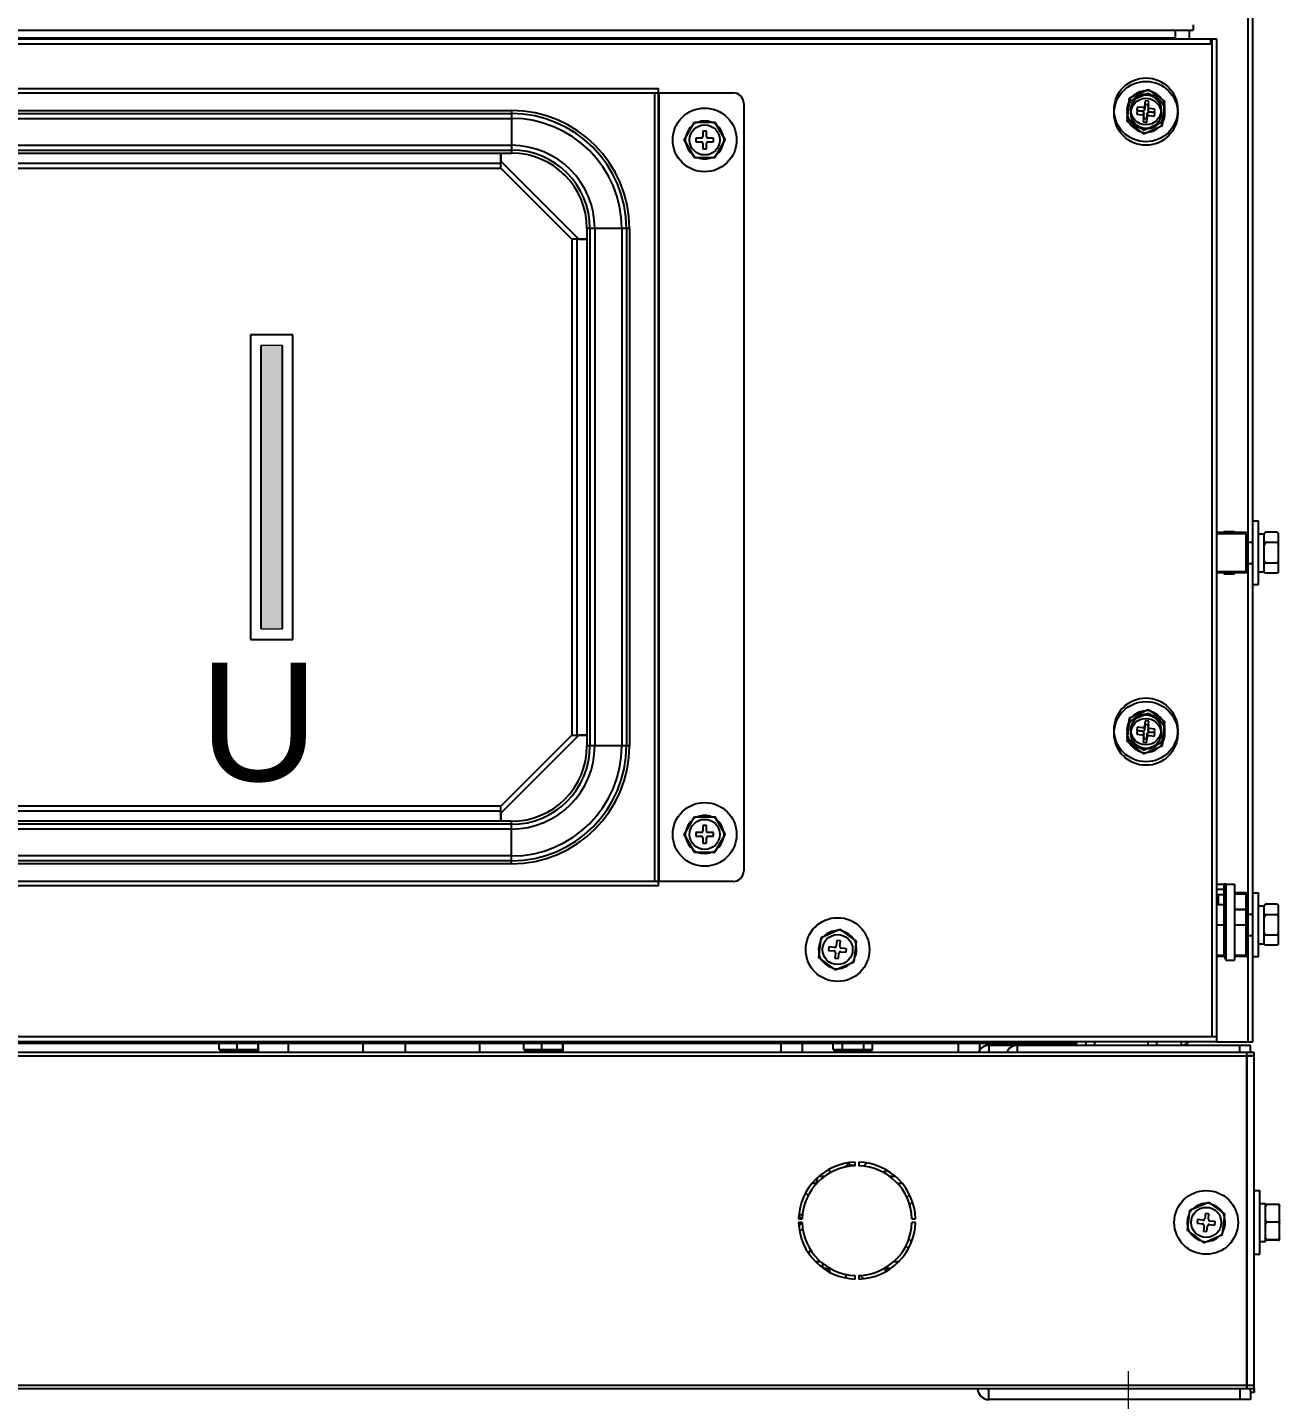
# Model space of a CAD drawing. Extents: x 59521 to 184406, y -1257 to 56672.
# Drawn here: x 90579.9 to 90933.2, y 13804.5 to 14191.8 of the extents above; entities that cross this region are included whole.
import ezdxf

# ---------------------------------------------------------------- set-up
doc = ezdxf.new("R2010")
doc.units = 0
doc.header["$MEASUREMENT"] = 0
doc.linetypes.add('CENTER', pattern=[50.8, 31.75, -6.35, 6.35, -6.35])
doc.layers.get('0').update_dxf_attribs({"linetype": 'CONTINUOUS'})
for name, color, linetype in [('2301-12438_0', 7, 'CONTINUOUS'), ('2401-01144-S-M6-16HWM_0', 7, 'CONTINUOUS'), ('2403-00027_S-M6-0_0', 7, 'CONTINUOUS'), ('4209-B0008_0', 7, 'CONTINUOUS'), ('4212-73674_0', 7, 'CONTINUOUS'), ('4212-KH003_041_0', 7, 'CONTINUOUS'), ('4212-KH010_041_0', 7, 'CONTINUOUS'), ('4212-L0877_0', 7, 'CONTINUOUS'), ('4215-12269_10_0', 7, 'CONTINUOUS'), ('4215-12269_7_0', 7, 'CONTINUOUS'), ('4215-19365_1_0', 7, 'CONTINUOUS'), ('4215-19365_2_0', 7, 'CONTINUOUS'), ('4215-19366_0', 7, 'CONTINUOUS'), ('4215-19368_0', 7, 'CONTINUOUS'), ('4215-19371_3_0', 7, 'CONTINUOUS'), ('4215-19373_0', 7, 'CONTINUOUS'), ('4215-19374_0', 7, 'CONTINUOUS'), ('4215-19391_1_0', 7, 'CONTINUOUS'), ('4215-19404_1_0', 7, 'CONTINUOUS'), ('4215-19407_1_0', 7, 'CONTINUOUS'), ('4217-19514_0', 7, 'CONTINUOUS'), ('CORNER_FITTING-2_041_0', 7, 'CONTINUOUS'), ('DT-240_0', 7, 'CONTINUOUS')]:
    doc.layers.add(name, color=color, linetype=linetype)
doc.layers.add('3中心线层', color=1, linetype='CENTER', lineweight=18)
doc.layers.add('dim', color=4, linetype='CONTINUOUS', lineweight=18)
doc.styles.get("Standard").update_dxf_attribs({"font": '', "height": 60})
doc.styles.get('Standard').set_extended_font_data('SimSun')

# ---------------------------------------------------------------- blocks, each defined once
blk = doc.blocks.new('A$C5A9F4CD4')
at = {"layer": 'dim'}
blk.add_hatch(color=2, dxfattribs=at).paths.add_polyline_path([(462.04, 217.5), (468.04, 217.5), (468.04, 297.5), (462.04, 297.5)])
at = {"layer": '2301-12438_0', "color": 87, "linetype": 'Continuous'}
for p, q in [((471.04, 300.5), (459.04, 300.5)), ((459.04, 300.5), (459.04, 214.5)), ((471.04, 214.5), (471.04, 300.5)), ((459.04, 214.5), (471.04, 214.5))]:
    blk.add_line(p, q, dxfattribs=at)
at = {"layer": '2401-01144-S-M6-16HWM_0', "color": 87, "linetype": 'Continuous'}
for p, q in [((707.05, 367.43), (712.34, 369.74)), ((707.05, 366.43), (712.34, 368.74)), ((712.34, 369.74), (716.99, 366.31)), ((712.34, 368.74), (716.99, 365.31)), ((706.41, 361.69), (707.05, 367.43)), ((706.41, 360.69), (707.05, 366.43)), ((709.27, 364.78), (709.16, 363.78)), ((710.76, 364.61), (709.27, 364.78)), ((711.48, 366.54), (711.31, 365.05)), ((711.48, 365.54), (711.31, 364.05)), ((712.48, 366.43), (711.48, 366.54)), ((712.48, 365.43), (711.48, 365.54)), ((712.31, 364.94), (712.48, 366.43)), ((712.31, 363.94), (712.48, 365.43)), ((714.24, 364.22), (712.75, 364.39)), ((714.13, 363.22), (714.24, 364.22)), ((716.35, 360.57), (716.99, 366.31)), ((716.35, 359.57), (716.99, 365.31)), ((581.43, 355.5), (584.31, 360.5)), ((581.43, 355.5), (584.31, 360.5)), ((584.31, 360.5), (590.09, 360.5)), ((584.31, 360.5), (590.09, 360.5)), ((592.97, 355.5), (590.09, 360.5)), ((590.09, 360.5), (592.97, 355.5)), ((706.41, 361.69), (711.06, 358.26)), ((706.41, 360.69), (711.06, 357.26)), ((709.16, 363.78), (710.65, 363.61)), ((709.27, 363.78), (709.16, 362.78)), ((709.16, 362.78), (710.65, 362.61)), ((710.76, 363.61), (709.27, 363.78)), ((711.09, 363.06), (710.92, 361.57)), ((711.09, 362.06), (710.92, 360.57)), ((710.92, 361.57), (711.92, 361.46)), ((710.92, 360.57), (711.92, 360.46)), ((711.06, 358.26), (716.35, 360.57)), ((711.92, 361.46), (712.09, 362.95)), ((711.92, 360.46), (712.09, 361.95)), ((712.64, 363.39), (714.13, 363.22)), ((712.64, 362.39), (714.13, 362.22)), ((714.24, 363.22), (712.75, 363.39)), ((714.13, 362.22), (714.24, 363.22)), ((587.7, 358), (586.7, 358)), ((586.7, 358), (586.7, 356.5)), ((587.7, 358), (586.7, 358)), ((586.7, 358), (586.7, 356.5)), ((587.7, 356.5), (587.7, 358)), ((587.7, 356.5), (587.7, 358)), ((711.06, 357.26), (716.35, 359.57)), ((584.31, 350.5), (581.43, 355.5)), ((581.43, 355.5), (584.31, 350.5)), ((586.2, 356), (584.7, 356)), ((584.7, 356), (584.7, 355)), ((586.2, 356), (584.7, 356)), ((584.7, 356), (584.7, 355)), ((584.7, 355), (586.2, 355)), ((584.7, 355), (586.2, 355)), ((586.7, 354.5), (586.7, 353)), ((586.7, 354.5), (586.7, 353)), ((586.7, 353), (587.7, 353)), ((586.7, 353), (587.7, 353)), ((587.7, 353), (587.7, 354.5)), ((587.7, 353), (587.7, 354.5)), ((589.7, 356), (588.2, 356)), ((589.7, 356), (588.2, 356)), ((588.2, 355), (589.7, 355)), ((588.2, 355), (589.7, 355)), ((589.7, 355), (589.7, 356)), ((589.7, 355), (589.7, 356)), ((590.09, 350.5), (592.97, 355.5)), ((590.09, 350.5), (592.97, 355.5)), ((584.31, 350.5), (590.09, 350.5)), ((584.31, 350.5), (590.09, 350.5)), ((741.9, 248), (743.5, 248)), ((741.9, 230), (741.9, 248)), ((741.9, 248), (743.5, 248)), ((743.5, 230), (743.5, 248)), ((743.5, 230), (743.5, 248)), ((743.5, 244.35), (745.1, 244.35)), ((743.5, 244.35), (745.1, 244.35)), ((745.1, 244.47), (745.37, 244.74)), ((745.1, 244.47), (745.37, 244.74)), ((745.1, 233.53), (745.1, 244.47)), ((745.1, 233.53), (745.1, 244.47)), ((748.8, 244.77), (745.4, 244.77)), ((748.8, 244.77), (745.4, 244.77)), ((748.83, 244.74), (749.1, 244.47)), ((748.83, 244.74), (749.1, 244.47)), ((749.1, 233.53), (749.1, 244.47)), ((749.1, 233.53), (749.1, 244.47)), ((740.2, 242), (741.9, 242)), ((748.8, 241.84), (745.4, 241.84)), ((748.8, 241.84), (745.4, 241.84)), ((740.2, 236), (741.9, 236)), ((743.5, 233.65), (745.1, 233.65)), ((743.5, 233.65), (745.1, 233.65)), ((745.1, 233.53), (745.4, 233.23)), ((745.1, 233.53), (745.4, 233.23)), ((748.8, 236.07), (745.4, 236.07)), ((748.8, 236.07), (745.4, 236.07)), ((748.8, 233.23), (745.4, 233.23)), ((748.8, 233.23), (745.4, 233.23)), ((749.1, 233.53), (748.8, 233.23)), ((749.1, 233.53), (748.8, 233.23)), ((741.9, 230), (743.5, 230)), ((741.9, 230), (743.5, 230)), ((707.05, 192.43), (712.34, 194.74)), ((707.05, 191.43), (712.34, 193.74)), ((712.34, 194.74), (716.99, 191.31)), ((712.34, 193.74), (716.99, 190.31)), ((706.41, 186.69), (707.05, 192.43)), ((706.41, 185.69), (707.05, 191.43)), ((709.27, 189.78), (709.16, 188.78)), ((710.76, 189.61), (709.27, 189.78)), ((711.48, 191.54), (711.31, 190.05)), ((711.48, 190.54), (711.31, 189.05)), ((712.48, 191.43), (711.48, 191.54)), ((712.48, 190.43), (711.48, 190.54)), ((712.31, 189.94), (712.48, 191.43)), ((712.31, 188.94), (712.48, 190.43)), ((716.35, 185.57), (716.99, 191.31)), ((716.35, 184.57), (716.99, 190.31)), ((706.41, 186.69), (711.06, 183.26)), ((709.16, 188.78), (710.65, 188.61)), ((709.27, 188.78), (709.16, 187.78)), ((709.16, 187.78), (710.65, 187.61)), ((710.76, 188.61), (709.27, 188.78)), ((711.09, 188.06), (710.92, 186.57)), ((711.09, 187.06), (710.92, 185.57)), ((710.92, 186.57), (711.92, 186.46)), ((711.92, 186.46), (712.09, 187.95)), ((711.92, 185.46), (712.09, 186.95)), ((712.64, 188.39), (714.13, 188.22)), ((712.64, 187.39), (714.13, 187.22)), ((714.24, 189.22), (712.75, 189.39)), ((714.24, 188.22), (712.75, 188.39)), ((714.13, 188.22), (714.24, 189.22)), ((714.13, 187.22), (714.24, 188.22)), ((706.41, 185.69), (711.06, 182.26)), ((710.92, 185.57), (711.92, 185.46)), ((711.06, 183.26), (716.35, 185.57)), ((711.06, 182.26), (716.35, 184.57)), ((581.43, 159.5), (584.31, 164.5)), ((581.43, 159.5), (584.31, 164.5)), ((584.31, 164.5), (590.09, 164.5)), ((584.31, 164.5), (590.09, 164.5)), ((592.97, 159.5), (590.09, 164.5)), ((590.09, 164.5), (592.97, 159.5)), ((584.31, 154.5), (581.43, 159.5)), ((581.43, 159.5), (584.31, 154.5)), ((586.2, 160), (584.7, 160)), ((584.7, 160), (584.7, 159)), ((586.2, 160), (584.7, 160)), ((584.7, 160), (584.7, 159)), ((584.7, 159), (586.2, 159)), ((584.7, 159), (586.2, 159)), ((587.7, 162), (586.7, 162)), ((586.7, 162), (586.7, 160.5)), ((587.7, 162), (586.7, 162)), ((586.7, 162), (586.7, 160.5)), ((587.7, 160.5), (587.7, 162)), ((587.7, 160.5), (587.7, 162)), ((589.7, 160), (588.2, 160)), ((589.7, 160), (588.2, 160)), ((588.2, 159), (589.7, 159)), ((588.2, 159), (589.7, 159)), ((589.7, 159), (589.7, 160)), ((589.7, 159), (589.7, 160)), ((590.09, 154.5), (592.97, 159.5)), ((590.09, 154.5), (592.97, 159.5)), ((586.7, 158.5), (586.7, 157)), ((586.7, 158.5), (586.7, 157)), ((586.7, 157), (587.7, 157)), ((586.7, 157), (587.7, 157)), ((587.7, 157), (587.7, 158.5)), ((587.7, 157), (587.7, 158.5)), ((584.31, 154.5), (590.09, 154.5)), ((584.31, 154.5), (590.09, 154.5)), ((741.9, 143), (743.5, 143)), ((741.9, 125), (741.9, 143)), ((741.9, 143), (743.5, 143)), ((743.5, 125), (743.5, 143)), ((743.5, 125), (743.5, 143)), ((745.1, 139.47), (745.37, 139.74)), ((745.1, 139.47), (745.37, 139.74)), ((745.1, 128.53), (745.1, 139.47)), ((745.1, 128.53), (745.1, 139.47)), ((748.8, 139.77), (745.4, 139.77)), ((748.8, 139.77), (745.4, 139.77)), ((748.83, 139.74), (749.1, 139.47)), ((748.83, 139.74), (749.1, 139.47)), ((749.1, 128.53), (749.1, 139.47)), ((749.1, 128.53), (749.1, 139.47)), ((740.2, 137), (741.9, 137)), ((743.5, 139.35), (745.1, 139.35)), ((743.5, 139.35), (745.1, 139.35)), ((748.8, 136.84), (745.4, 136.84)), ((748.8, 136.84), (745.4, 136.84)), ((620.05, 130.43), (625.34, 132.74)), ((620.05, 130.43), (625.34, 132.74)), ((625.34, 132.74), (629.99, 129.31)), ((625.34, 132.74), (629.99, 129.31)), ((619.41, 124.69), (620.05, 130.43)), ((619.41, 124.69), (620.05, 130.43)), ((624.48, 129.54), (624.31, 128.05)), ((624.48, 129.54), (624.31, 128.05)), ((625.48, 129.43), (624.48, 129.54)), ((625.48, 129.43), (624.48, 129.54)), ((625.31, 127.94), (625.48, 129.43)), ((625.31, 127.94), (625.48, 129.43)), ((629.35, 123.57), (629.99, 129.31)), ((629.35, 123.57), (629.99, 129.31)), ((740.2, 131), (741.9, 131)), ((743.5, 128.65), (745.1, 128.65)), ((743.5, 128.65), (745.1, 128.65)), ((745.1, 128.53), (745.4, 128.23)), ((745.1, 128.53), (745.4, 128.23)), ((748.8, 131.07), (745.4, 131.07)), ((748.8, 131.07), (745.4, 131.07)), ((748.8, 128.23), (745.4, 128.23)), ((748.8, 128.23), (745.4, 128.23)), ((749.1, 128.53), (748.8, 128.23)), ((749.1, 128.53), (748.8, 128.23)), ((619.41, 124.69), (624.06, 121.26)), ((619.41, 124.69), (624.06, 121.26)), ((622.27, 127.78), (622.16, 126.78)), ((622.27, 127.78), (622.16, 126.78)), ((622.16, 126.78), (623.65, 126.61)), ((622.16, 126.78), (623.65, 126.61)), ((623.76, 127.61), (622.27, 127.78)), ((623.76, 127.61), (622.27, 127.78)), ((624.09, 126.06), (623.92, 124.57)), ((624.09, 126.06), (623.92, 124.57)), ((623.92, 124.57), (624.92, 124.46)), ((623.92, 124.57), (624.92, 124.46)), ((624.92, 124.46), (625.09, 125.95)), ((624.92, 124.46), (625.09, 125.95)), ((625.64, 126.39), (627.13, 126.22)), ((625.64, 126.39), (627.13, 126.22)), ((627.24, 127.22), (625.75, 127.39)), ((627.24, 127.22), (625.75, 127.39)), ((627.13, 126.22), (627.24, 127.22)), ((627.13, 126.22), (627.24, 127.22)), ((741.9, 125), (743.5, 125)), ((741.9, 125), (743.5, 125)), ((624.06, 121.26), (629.35, 123.57)), ((624.06, 121.26), (629.35, 123.57)), ((452.7, 98), (452.7, 98.5)), ((455.2, 100.5), (455.2, 98)), ((458.7, 98), (458.7, 98.5)), ((461.2, 100.5), (461.2, 98)), ((538.7, 98.5), (538.7, 98)), ((541.2, 100.5), (541.2, 98)), ((544.7, 98.5), (544.7, 98)), ((547.2, 100.5), (547.2, 98)), ((608.7, 100.5), (608.7, 98)), ((614.7, 100.5), (614.7, 98)), ((626, 100.5), (626, 98)), ((626, 98), (626, 98.5)), ((632, 100.5), (632, 98)), ((632, 98), (632, 98.5)), ((658.7, 100.5), (658.7, 98)), ((664.7, 100.5), (664.7, 98)), ((742.2, 59), (743.8, 59)), ((742.2, 59), (743.8, 59)), ((743.8, 41), (743.8, 59)), ((743.8, 41), (743.8, 59)), ((724.05, 53.43), (729.34, 55.74)), ((724.05, 53.43), (729.34, 55.74)), ((729.34, 55.74), (733.99, 52.31)), ((729.34, 55.74), (733.99, 52.31)), ((743.8, 55.35), (745.4, 55.35)), ((743.8, 55.35), (745.4, 55.35)), ((745.4, 44.65), (745.4, 55.35)), ((745.4, 44.65), (745.4, 55.35)), ((749.1, 55.05), (745.7, 55.05)), ((749.1, 55.05), (745.7, 55.05)), ((749.4, 44.96), (749.4, 55.04)), ((749.4, 44.96), (749.4, 55.04)), ((723.41, 47.69), (724.05, 53.43)), ((723.41, 47.69), (724.05, 53.43)), ((726.27, 50.78), (726.16, 49.78)), ((726.27, 50.78), (726.16, 49.78)), ((727.76, 50.61), (726.27, 50.78)), ((727.76, 50.61), (726.27, 50.78)), ((728.48, 52.54), (728.31, 51.05)), ((728.48, 52.54), (728.31, 51.05)), ((729.48, 52.43), (728.48, 52.54)), ((729.48, 52.43), (728.48, 52.54)), ((729.31, 50.94), (729.48, 52.43)), ((729.31, 50.94), (729.48, 52.43)), ((731.24, 50.22), (729.75, 50.39)), ((731.24, 50.22), (729.75, 50.39)), ((733.35, 46.57), (733.99, 52.31)), ((733.35, 46.57), (733.99, 52.31)), ((723.41, 47.69), (728.06, 44.26)), ((723.41, 47.69), (728.06, 44.26)), ((726.16, 49.78), (727.65, 49.61)), ((726.16, 49.78), (727.65, 49.61)), ((728.09, 49.06), (727.92, 47.57)), ((728.09, 49.06), (727.92, 47.57)), ((727.92, 47.57), (728.92, 47.46)), ((727.92, 47.57), (728.92, 47.46)), ((728.06, 44.26), (733.35, 46.57)), ((728.06, 44.26), (733.35, 46.57)), ((728.92, 47.46), (729.09, 48.95)), ((728.92, 47.46), (729.09, 48.95)), ((729.64, 49.39), (731.13, 49.22)), ((729.64, 49.39), (731.13, 49.22)), ((731.13, 49.22), (731.24, 50.22)), ((731.13, 49.22), (731.24, 50.22)), ((749.1, 50.1), (745.7, 50.1)), ((749.1, 50.1), (745.7, 50.1)), ((743.8, 44.65), (745.4, 44.65)), ((743.8, 44.65), (745.4, 44.65)), ((749.1, 45.05), (745.7, 45.05)), ((749.1, 45.05), (745.7, 45.05)), ((749.1, 44.95), (745.7, 44.95)), ((749.1, 44.95), (745.7, 44.95)), ((742.2, 41), (743.8, 41)), ((742.2, 41), (743.8, 41))]:
    blk.add_line(p, q, dxfattribs=at)
for centre, radius in [((711.7, 364), 9), ((711.7, 363), 9), ((711.7, 364), 4.25), ((587.2, 355.5), 9), ((587.2, 355.5), 9), ((711.7, 363), 4.25), ((587.2, 355.5), 4.25), ((587.2, 355.5), 4.25), ((711.7, 189), 9), ((711.7, 188), 9), ((711.7, 189), 4.25), ((711.7, 188), 4.25), ((587.2, 159.5), 9), ((587.2, 159.5), 9), ((587.2, 159.5), 4.25), ((587.2, 159.5), 4.25), ((624.7, 127), 9), ((624.7, 127), 9), ((624.7, 127), 4.25), ((624.7, 127), 4.25), ((728.7, 50), 9), ((728.7, 50), 9), ((728.7, 50), 4.25), ((728.7, 50), 4.25)]:
    blk.add_circle(centre, radius, dxfattribs=at)
for centre, radius, start, end in [((711.7, 364), 5.35, 92.7492, 134.4285), ((711.7, 363), 5.35, 92.7492, 134.4285), ((711.7, 364), 5.47, 77.5964, 89.5813), ((711.7, 363), 5.47, 77.5964, 89.5813), ((711.7, 364), 5.35, 32.7492, 74.4285), ((711.7, 363), 5.35, 32.7492, 74.4285), ((711.7, 364), 5.35, 152.7492, 194.4285), ((711.7, 363), 5.35, 152.7492, 194.4285), ((711.7, 364), 5.47, 137.5964, 149.5813), ((711.7, 363), 5.47, 137.5964, 149.5813), ((710.82, 365.11), 0.5, 263.5888, 353.5888), ((710.82, 364.11), 0.5, 263.5888, 353.5888), ((712.81, 364.88), 0.5, 173.5888, 263.5888), ((711.7, 364), 5.47, 17.5964, 29.5813), ((711.7, 363), 5.47, 17.5964, 29.5813), ((711.7, 364), 5.35, 332.7492, 14.4285), ((711.7, 363), 5.35, 332.7492, 14.4285), ((587.2, 355.5), 5.47, 114.0076, 125.9924), ((587.2, 355.5), 5.47, 114.0076, 125.9924), ((587.2, 355.5), 5.35, 69.1603, 110.8397), ((587.2, 355.5), 5.35, 69.1603, 110.8397), ((587.2, 355.5), 5.47, 54.0076, 65.9924), ((587.2, 355.5), 5.47, 54.0076, 65.9924), ((711.7, 364), 5.47, 197.5964, 209.5813), ((711.7, 363), 5.47, 197.5964, 209.5813), ((711.7, 364), 5.35, 212.7492, 254.4285), ((710.59, 363.12), 0.5, 353.5888, 83.5888), ((710.59, 362.12), 0.5, 353.5888, 83.5888), ((711.7, 364), 5.35, 272.7492, 314.4285), ((712.58, 362.89), 0.5, 83.5888, 173.5888), ((712.58, 361.89), 0.5, 83.5888, 173.5888), ((712.81, 363.88), 0.5, 173.5888, 263.5888), ((711.7, 364), 5.47, 317.5964, 329.5813), ((711.7, 363), 5.47, 317.5964, 329.5813), ((587.2, 355.5), 5.35, 129.1603, 170.8397), ((587.2, 355.5), 5.35, 129.1603, 170.8397), ((586.2, 356.5), 0.5, 270, 0), ((586.2, 356.5), 0.5, 270, 0), ((588.2, 356.5), 0.5, 180, 270), ((588.2, 356.5), 0.5, 180, 270), ((587.2, 355.5), 5.35, 9.1603, 50.8397), ((587.2, 355.5), 5.35, 9.1603, 50.8397), ((711.7, 363), 5.35, 212.7492, 254.4285), ((711.7, 364), 5.47, 257.5964, 269.5813), ((711.7, 363), 5.47, 257.5964, 269.5813), ((711.7, 363), 5.35, 272.7492, 314.4285), ((587.2, 355.5), 5.47, 174.0076, 185.9924), ((587.2, 355.5), 5.47, 174.0076, 185.9924), ((587.2, 355.5), 5.35, 189.1603, 230.8397), ((587.2, 355.5), 5.35, 189.1603, 230.8397), ((586.2, 354.5), 0.5, 0, 90), ((586.2, 354.5), 0.5, 0, 90), ((588.2, 354.5), 0.5, 90, 180), ((588.2, 354.5), 0.5, 90, 180), ((587.2, 355.5), 5.35, 309.1603, 350.8397), ((587.2, 355.5), 5.35, 309.1603, 350.8397), ((587.2, 355.5), 5.47, 354.0076, 5.9924), ((587.2, 355.5), 5.47, 354.0076, 5.9924), ((587.2, 355.5), 5.47, 234.0076, 245.9924), ((587.2, 355.5), 5.47, 234.0076, 245.9924), ((587.2, 355.5), 5.35, 249.1603, 290.8397), ((587.2, 355.5), 5.35, 249.1603, 290.8397), ((587.2, 355.5), 5.47, 294.0076, 305.9924), ((587.2, 355.5), 5.47, 294.0076, 305.9924), ((747.91, 242.18), 3.61, 140.8636, 141.2897), ((747.91, 242.18), 3.61, 140.8636, 141.2897), ((749.24, 240.99), 5.38, 135.4348, 135.8756), ((749.24, 240.99), 5.38, 135.4348, 135.8756), ((744.96, 240.99), 5.38, 44.1244, 44.5652), ((744.96, 240.99), 5.38, 44.1244, 44.5652), ((746.29, 242.18), 3.61, 38.7103, 39.1364), ((746.29, 242.18), 3.61, 38.7103, 39.1364), ((711.7, 189), 5.35, 92.7492, 134.4285), ((711.7, 189), 5.47, 77.5964, 89.5813), ((711.7, 189), 5.35, 32.7492, 74.4285), ((711.7, 189), 5.35, 152.7492, 194.4285), ((711.7, 188), 5.35, 152.7492, 194.4285), ((711.7, 189), 5.47, 137.5964, 149.5813), ((711.7, 188), 5.47, 137.5964, 149.5813), ((711.7, 188), 5.35, 92.7492, 134.4285), ((710.82, 190.11), 0.5, 263.5888, 353.5888), ((711.7, 188), 5.47, 77.5964, 89.5813), ((712.81, 189.88), 0.5, 173.5888, 263.5888), ((711.7, 188), 5.35, 32.7492, 74.4285), ((711.7, 189), 5.47, 17.5964, 29.5813), ((711.7, 188), 5.47, 17.5964, 29.5813), ((711.7, 189), 5.35, 332.7492, 14.4285), ((711.7, 189), 5.47, 197.5964, 209.5813), ((711.7, 188), 5.47, 197.5964, 209.5813), ((711.7, 189), 5.35, 212.7492, 254.4285), ((710.59, 188.12), 0.5, 353.5888, 83.5888), ((710.59, 187.12), 0.5, 353.5888, 83.5888), ((710.82, 189.11), 0.5, 263.5888, 353.5888), ((712.58, 187.89), 0.5, 83.5888, 173.5888), ((712.58, 186.89), 0.5, 83.5888, 173.5888), ((712.81, 188.88), 0.5, 173.5888, 263.5888), ((711.7, 189), 5.47, 317.5964, 329.5813), ((711.7, 188), 5.35, 332.7492, 14.4285), ((711.7, 188), 5.35, 212.7492, 254.4285), ((711.7, 189), 5.47, 257.5964, 269.5813), ((711.7, 188), 5.47, 257.5964, 269.5813), ((711.7, 189), 5.35, 272.7492, 314.4285), ((711.7, 188), 5.35, 272.7492, 314.4285), ((711.7, 188), 5.47, 317.5964, 329.5813), ((587.2, 159.5), 5.35, 129.1603, 170.8397), ((587.2, 159.5), 5.35, 129.1603, 170.8397), ((587.2, 159.5), 5.47, 114.0076, 125.9924), ((587.2, 159.5), 5.47, 114.0076, 125.9924), ((587.2, 159.5), 5.35, 69.1603, 110.8397), ((587.2, 159.5), 5.35, 69.1603, 110.8397), ((587.2, 159.5), 5.47, 54.0076, 65.9924), ((587.2, 159.5), 5.47, 54.0076, 65.9924), ((587.2, 159.5), 5.35, 9.1603, 50.8397), ((587.2, 159.5), 5.35, 9.1603, 50.8397), ((587.2, 159.5), 5.47, 174.0076, 185.9924), ((587.2, 159.5), 5.47, 174.0076, 185.9924), ((586.2, 160.5), 0.5, 270, 0), ((586.2, 160.5), 0.5, 270, 0), ((586.2, 158.5), 0.5, 0, 90), ((586.2, 158.5), 0.5, 0, 90), ((588.2, 160.5), 0.5, 180, 270), ((588.2, 160.5), 0.5, 180, 270), ((588.2, 158.5), 0.5, 90, 180), ((588.2, 158.5), 0.5, 90, 180), ((587.2, 159.5), 5.47, 354.0076, 5.9924), ((587.2, 159.5), 5.47, 354.0076, 5.9924), ((587.2, 159.5), 5.35, 189.1603, 230.8397), ((587.2, 159.5), 5.35, 189.1603, 230.8397), ((587.2, 159.5), 5.47, 234.0076, 245.9924), ((587.2, 159.5), 5.47, 234.0076, 245.9924), ((587.2, 159.5), 5.47, 294.0076, 305.9924), ((587.2, 159.5), 5.47, 294.0076, 305.9924), ((587.2, 159.5), 5.35, 309.1603, 350.8397), ((587.2, 159.5), 5.35, 309.1603, 350.8397), ((587.2, 159.5), 5.35, 249.1603, 290.8397), ((587.2, 159.5), 5.35, 249.1603, 290.8397), ((747.91, 137.18), 3.61, 140.8636, 141.2897), ((747.91, 137.18), 3.61, 140.8636, 141.2897), ((749.24, 135.99), 5.38, 135.4348, 135.8756), ((749.24, 135.99), 5.38, 135.4348, 135.8756), ((744.96, 135.99), 5.38, 44.1244, 44.5652), ((744.96, 135.99), 5.38, 44.1244, 44.5652), ((746.29, 137.18), 3.61, 38.7103, 39.1364), ((746.29, 137.18), 3.61, 38.7103, 39.1364), ((624.7, 127), 5.35, 92.7492, 134.4285), ((624.7, 127), 5.35, 92.7492, 134.4285), ((624.7, 127), 5.47, 77.5964, 89.5813), ((624.7, 127), 5.47, 77.5964, 89.5813), ((624.7, 127), 5.35, 32.7492, 74.4285), ((624.7, 127), 5.35, 32.7492, 74.4285), ((624.7, 127), 5.35, 152.7492, 194.4285), ((624.7, 127), 5.35, 152.7492, 194.4285), ((624.7, 127), 5.47, 137.5964, 149.5813), ((624.7, 127), 5.47, 137.5964, 149.5813), ((623.82, 128.11), 0.5, 263.5888, 353.5888), ((623.82, 128.11), 0.5, 263.5888, 353.5888), ((625.81, 127.88), 0.5, 173.5888, 263.5888), ((625.81, 127.88), 0.5, 173.5888, 263.5888), ((624.7, 127), 5.47, 17.5964, 29.5813), ((624.7, 127), 5.47, 17.5964, 29.5813), ((624.7, 127), 5.35, 332.7492, 14.4285), ((624.7, 127), 5.35, 332.7492, 14.4285), ((624.7, 127), 5.47, 197.5964, 209.5813), ((624.7, 127), 5.47, 197.5964, 209.5813), ((624.7, 127), 5.35, 212.7492, 254.4285), ((624.7, 127), 5.35, 212.7492, 254.4285), ((623.59, 126.12), 0.5, 353.5888, 83.5888), ((623.59, 126.12), 0.5, 353.5888, 83.5888), ((625.58, 125.89), 0.5, 83.5888, 173.5888), ((625.58, 125.89), 0.5, 83.5888, 173.5888), ((624.7, 127), 5.47, 317.5964, 329.5813), ((624.7, 127), 5.47, 317.5964, 329.5813), ((624.7, 127), 5.47, 257.5964, 269.5813), ((624.7, 127), 5.47, 257.5964, 269.5813), ((624.7, 127), 5.35, 272.7492, 314.4285), ((624.7, 127), 5.35, 272.7492, 314.4285), ((728.7, 50), 5.35, 92.7492, 134.4285), ((728.7, 50), 5.35, 92.7492, 134.4285), ((728.7, 50), 5.47, 77.5964, 89.5813), ((728.7, 50), 5.47, 77.5964, 89.5813), ((728.7, 50), 5.35, 32.7492, 74.4285), ((728.7, 50), 5.35, 32.7492, 74.4285), ((746.99, 18.11), 36.96, 92.0051, 92.4705), ((746.99, 18.11), 36.96, 92.0051, 92.4705), ((747.81, 18.11), 36.96, 87.5295, 87.9949), ((747.81, 18.11), 36.96, 87.5295, 87.9949), ((728.7, 50), 5.35, 152.7492, 194.4285), ((728.7, 50), 5.35, 152.7492, 194.4285), ((728.7, 50), 5.47, 137.5964, 149.5813), ((728.7, 50), 5.47, 137.5964, 149.5813), ((727.82, 51.11), 0.5, 263.5888, 353.5888), ((727.82, 51.11), 0.5, 263.5888, 353.5888), ((729.81, 50.88), 0.5, 173.5888, 263.5888), ((729.81, 50.88), 0.5, 173.5888, 263.5888), ((728.7, 50), 5.47, 17.5964, 29.5813), ((728.7, 50), 5.47, 17.5964, 29.5813), ((728.7, 50), 5.35, 332.7492, 14.4285), ((728.7, 50), 5.35, 332.7492, 14.4285), ((728.7, 50), 5.47, 197.5964, 209.5813), ((728.7, 50), 5.47, 197.5964, 209.5813), ((728.7, 50), 5.35, 212.7492, 254.4285), ((728.7, 50), 5.35, 212.7492, 254.4285), ((727.59, 49.12), 0.5, 353.5888, 83.5888), ((727.59, 49.12), 0.5, 353.5888, 83.5888), ((729.58, 48.89), 0.5, 83.5888, 173.5888), ((729.58, 48.89), 0.5, 83.5888, 173.5888), ((728.7, 50), 5.47, 317.5964, 329.5813), ((728.7, 50), 5.47, 317.5964, 329.5813), ((728.7, 50), 5.47, 257.5964, 269.5813), ((728.7, 50), 5.47, 257.5964, 269.5813), ((728.7, 50), 5.35, 272.7492, 314.4285), ((728.7, 50), 5.35, 272.7492, 314.4285), ((746.99, 8.11), 36.96, 92.0051, 92.4705), ((746.99, 8.11), 36.96, 92.0051, 92.4705), ((746.99, 81.89), 36.96, 267.5295, 267.9949), ((746.99, 81.89), 36.96, 267.5295, 267.9949), ((747.81, 8.11), 36.96, 87.5295, 87.9949), ((747.81, 8.11), 36.96, 87.5295, 87.9949), ((747.81, 81.89), 36.96, 272.0051, 272.4705), ((747.81, 81.89), 36.96, 272.0051, 272.4705)]:
    blk.add_arc(centre, radius, start, end, dxfattribs=at)
for points in [[(745.37, 244.74), (745.28, 244.65), (745.2, 244.56), (745.12, 244.46)], [(745.37, 244.74), (745.28, 244.65), (745.2, 244.56), (745.12, 244.46)], [(748.83, 244.74), (748.92, 244.65), (749, 244.56), (749.08, 244.46)], [(748.83, 244.74), (748.92, 244.65), (749, 244.56), (749.08, 244.46)], [(745.1, 242.18), (745.19, 242.06), (745.29, 241.95), (745.4, 241.84)], [(745.1, 242.18), (745.19, 242.06), (745.29, 241.95), (745.4, 241.84)], [(745.4, 241.84), (745.29, 241.63), (745.19, 241.41), (745.1, 241.18)], [(745.4, 241.84), (745.29, 241.63), (745.19, 241.41), (745.1, 241.18)], [(749.1, 242.18), (749.01, 242.06), (748.91, 241.95), (748.8, 241.84)], [(749.1, 242.18), (749.01, 242.06), (748.91, 241.95), (748.8, 241.84)], [(748.8, 241.84), (748.91, 241.63), (749.01, 241.41), (749.1, 241.18)], [(748.8, 241.84), (748.91, 241.63), (749.01, 241.41), (749.1, 241.18)], [(745.1, 236.73), (745.19, 236.5), (745.29, 236.29), (745.4, 236.07)], [(745.1, 236.73), (745.19, 236.5), (745.29, 236.29), (745.4, 236.07)], [(749.1, 236.73), (749.01, 236.5), (748.91, 236.29), (748.8, 236.07)], [(749.1, 236.73), (749.01, 236.5), (748.91, 236.29), (748.8, 236.07)], [(745.4, 236.07), (745.29, 235.97), (745.19, 235.86), (745.1, 235.74)], [(745.4, 236.07), (745.29, 235.97), (745.19, 235.86), (745.1, 235.74)], [(745.1, 233.55), (745.19, 233.45), (745.28, 233.35), (745.37, 233.26)], [(745.1, 233.55), (745.19, 233.45), (745.28, 233.35), (745.37, 233.26)], [(748.8, 236.07), (748.9, 235.97), (749.01, 235.86), (749.1, 235.74)], [(748.8, 236.07), (748.9, 235.97), (749.01, 235.86), (749.1, 235.74)], [(749.1, 233.55), (749.01, 233.45), (748.92, 233.35), (748.83, 233.26)], [(749.1, 233.55), (749.01, 233.45), (748.92, 233.35), (748.83, 233.26)], [(745.37, 139.74), (745.28, 139.65), (745.2, 139.56), (745.12, 139.46)], [(745.37, 139.74), (745.28, 139.65), (745.2, 139.56), (745.12, 139.46)], [(748.83, 139.74), (748.92, 139.65), (749, 139.56), (749.08, 139.46)], [(748.83, 139.74), (748.92, 139.65), (749, 139.56), (749.08, 139.46)], [(745.1, 137.18), (745.19, 137.06), (745.29, 136.95), (745.4, 136.84)], [(745.1, 137.18), (745.19, 137.06), (745.29, 136.95), (745.4, 136.84)], [(745.4, 136.84), (745.29, 136.63), (745.19, 136.41), (745.1, 136.18)], [(745.4, 136.84), (745.29, 136.63), (745.19, 136.41), (745.1, 136.18)], [(749.1, 137.18), (749.01, 137.06), (748.91, 136.95), (748.8, 136.84)], [(749.1, 137.18), (749.01, 137.06), (748.91, 136.95), (748.8, 136.84)], [(748.8, 136.84), (748.91, 136.63), (749.01, 136.41), (749.1, 136.18)], [(748.8, 136.84), (748.91, 136.63), (749.01, 136.41), (749.1, 136.18)], [(745.1, 131.73), (745.19, 131.5), (745.29, 131.29), (745.4, 131.07)], [(745.1, 131.73), (745.19, 131.5), (745.29, 131.29), (745.4, 131.07)], [(749.1, 131.73), (749.01, 131.5), (748.91, 131.29), (748.8, 131.07)], [(749.1, 131.73), (749.01, 131.5), (748.91, 131.29), (748.8, 131.07)], [(745.4, 131.07), (745.29, 130.97), (745.19, 130.86), (745.1, 130.74)], [(745.4, 131.07), (745.29, 130.97), (745.19, 130.86), (745.1, 130.74)], [(745.1, 128.55), (745.19, 128.45), (745.28, 128.35), (745.37, 128.26)], [(745.1, 128.55), (745.19, 128.45), (745.28, 128.35), (745.37, 128.26)], [(748.8, 131.07), (748.9, 130.97), (749.01, 130.86), (749.1, 130.74)], [(748.8, 131.07), (748.9, 130.97), (749.01, 130.86), (749.1, 130.74)], [(749.1, 128.55), (749.01, 128.45), (748.92, 128.35), (748.83, 128.26)], [(749.1, 128.55), (749.01, 128.45), (748.92, 128.35), (748.83, 128.26)], [(745.7, 55.05), (745.59, 54.87), (745.49, 54.68), (745.4, 54.49)], [(745.7, 55.05), (745.59, 54.87), (745.49, 54.68), (745.4, 54.49)], [(749.1, 55.05), (749.21, 54.87), (749.31, 54.68), (749.4, 54.49)], [(749.1, 55.05), (749.21, 54.87), (749.31, 54.68), (749.4, 54.49)], [(745.4, 50.67), (745.49, 50.48), (745.59, 50.29), (745.7, 50.1)], [(745.4, 50.67), (745.49, 50.48), (745.59, 50.29), (745.7, 50.1)], [(749.4, 50.67), (749.31, 50.48), (749.21, 50.29), (749.1, 50.1)], [(749.4, 50.67), (749.31, 50.48), (749.21, 50.29), (749.1, 50.1)], [(745.7, 50.1), (745.59, 49.91), (745.49, 49.72), (745.4, 49.53)], [(745.7, 50.1), (745.59, 49.91), (745.49, 49.72), (745.4, 49.53)], [(749.1, 50.1), (749.21, 49.91), (749.31, 49.72), (749.4, 49.53)], [(749.1, 50.1), (749.21, 49.91), (749.31, 49.72), (749.4, 49.53)], [(745.4, 45.63), (745.49, 45.43), (745.59, 45.24), (745.7, 45.05)], [(745.4, 45.63), (745.49, 45.43), (745.59, 45.24), (745.7, 45.05)], [(749.4, 45.63), (749.31, 45.43), (749.21, 45.24), (749.1, 45.05)], [(749.4, 45.63), (749.31, 45.43), (749.21, 45.24), (749.1, 45.05)]]:
    blk.add_open_spline(points, degree=3, dxfattribs=at)
at = {"layer": '2403-00027_S-M6-0_0', "color": 87, "linetype": 'Continuous'}
for p, q in [((450.17, 98.8), (450.17, 100.5)), ((450.17, 98.8), (461.22, 98.8)), ((450.17, 98.8), (450.47, 98.5)), ((450.47, 98.5), (460.92, 98.5)), ((461.22, 98.8), (460.92, 98.5)), ((461.22, 98.8), (461.22, 100.5)), ((536.17, 98.8), (536.17, 100.5)), ((536.17, 98.8), (547.22, 98.8)), ((536.17, 98.8), (536.47, 98.5)), ((536.47, 98.5), (546.92, 98.5)), ((547.22, 98.8), (546.92, 98.5)), ((547.22, 98.8), (547.22, 100.5)), ((623.47, 98.8), (623.47, 100.5)), ((623.47, 98.8), (634.52, 98.8)), ((623.47, 98.8), (623.77, 98.5)), ((623.77, 98.5), (634.22, 98.5)), ((634.52, 98.8), (634.22, 98.5)), ((634.52, 98.8), (634.52, 100.5))]:
    blk.add_line(p, q, dxfattribs=at)
at = {"layer": '4209-B0008_0', "color": 87, "linetype": 'Continuous'}
for p, q in [((216.7, 363.78), (532.7, 363.78)), ((216.7, 362.92), (532.7, 362.92)), ((216.7, 361.58), (532.7, 361.58)), ((532.7, 363.78), (532.7, 351.78)), ((216.7, 353.98), (532.7, 353.98)), ((216.7, 352.64), (532.7, 352.64)), ((216.7, 351.78), (532.7, 351.78)), ((565.98, 330.5), (553.98, 330.5)), ((553.98, 330.5), (553.98, 184.5)), ((554.84, 330.5), (554.84, 184.5)), ((556.18, 330.5), (556.18, 184.5)), ((563.78, 330.5), (563.78, 184.5)), ((565.12, 330.5), (565.12, 184.5)), ((565.98, 330.5), (565.98, 184.5)), ((565.98, 184.5), (553.98, 184.5)), ((532.7, 163.22), (216.7, 163.22)), ((532.7, 151.22), (532.7, 163.22)), ((532.7, 162.36), (216.7, 162.36)), ((532.7, 161.02), (216.7, 161.02)), ((532.7, 153.42), (216.7, 153.42)), ((532.7, 152.08), (216.7, 152.08)), ((532.7, 151.22), (216.7, 151.22))]:
    blk.add_line(p, q, dxfattribs=at)
for centre, radius, start, end in [((532.7, 330.5), 33.28, 0, 90), ((532.7, 330.5), 32.42, 0, 90), ((532.7, 330.5), 31.08, 0, 90), ((532.7, 330.5), 23.48, 0, 90), ((532.7, 330.5), 22.14, 0, 90), ((532.7, 330.5), 21.28, 0, 90), ((532.7, 184.5), 33.28, 270, 0), ((532.7, 184.5), 32.42, 270, 0), ((532.7, 184.5), 31.08, 270, 0), ((532.7, 184.5), 23.48, 270, 0), ((532.7, 184.5), 22.14, 270, 0), ((532.7, 184.5), 21.28, 270, 0)]:
    blk.add_arc(centre, radius, start, end, dxfattribs=at)
at = {"layer": '4212-73674_0', "color": 87, "linetype": 'Continuous'}
for p, q in [((739.9, 244.7), (731.7, 244.7)), ((731.7, 244.4), (740.2, 244.4)), ((739.9, 244.7), (739.9, 233.3)), ((740.2, 244.4), (740.2, 233.6)), ((740.2, 233.6), (731.7, 233.6)), ((739.9, 233.3), (731.7, 233.3)), ((731.7, 139.7), (733.7, 139.7)), ((739.9, 143), (736.7, 143)), ((736.7, 142.7), (740.2, 142.7)), ((739.9, 143), (739.9, 138.29)), ((740.2, 142.7), (740.2, 137.99)), ((739.9, 138.29), (736.7, 138.29)), ((739.9, 138.21), (736.7, 138.21)), ((739.9, 138.29), (739.9, 125)), ((740.2, 137.99), (740.2, 125.3)), ((731.7, 134), (733.7, 134)), ((736.7, 134), (740.2, 134)), ((733.72, 125.3), (731.7, 125.3)), ((733.79, 125), (731.7, 125)), ((740.2, 125.3), (736.7, 125.3)), ((739.9, 125), (736.7, 125))]:
    blk.add_line(p, q, dxfattribs=at)
for centre, start, end in [((739.9, 244.4), 0, 90), ((739.9, 233.6), 270, 0), ((739.9, 142.7), 0, 90), ((739.9, 137.99), 0, 90), ((739.9, 125.3), 270, 0)]:
    blk.add_arc(centre, 0.3, start, end, dxfattribs=at)
blk.add_open_spline([(739.9, 138.21), (739.97, 138.21), (740.11, 138.18), (740.2, 138.05), (740.2, 137.99)], degree=3, knots=[0, 0, 0, 0, 0.55237, 1, 1, 1, 1], dxfattribs=at)
at = {"layer": '4212-KH003_041_0', "color": 87, "linetype": 'Continuous'}
for p, q in [((731.7, 144), (733.7, 144)), ((733.7, 145.5), (733.7, 125.5)), ((731.7, 142.5), (734.2, 142.5)), ((734.2, 125.5), (733.7, 125.5))]:
    blk.add_line(p, q, dxfattribs=at)
for centre, radius, start, end in [((733.7, 142.5), 3, 80.5802, 90), ((733.7, 142.5), 1.5, 70.4797, 90), ((735.2, 125.5), 1.5, 180, 227.9706)]:
    blk.add_arc(centre, radius, start, end, dxfattribs=at)
at = {"layer": '4212-KH010_041_0', "color": 87, "linetype": 'Continuous'}
for p, q in [((733.7, 245), (736.7, 245)), ((735.2, 244.7), (735.2, 245)), ((733.7, 233), (736.7, 233)), ((735.2, 233), (735.2, 233.3)), ((731.7, 145.5), (734.2, 145.5)), ((735.08, 145.5), (735.32, 145.5))]:
    blk.add_line(p, q, dxfattribs=at)
at = {"layer": '4212-L0877_0', "color": 87, "linetype": 'Continuous'}
for p, q in [((732.2, 140), (731.7, 140)), ((732.2, 140), (732.2, 142.5)), ((721.7, 100), (721.7, 101)), ((721.7, 100), (721.7, 101))]:
    blk.add_line(p, q, dxfattribs=at)
for end in [318.1357, 317.7058]:
    blk.add_arc((721.7, 103), 3, 270, end, dxfattribs=at)
at = {"layer": '4215-12269_10_0', "color": 87, "linetype": 'Continuous'}
for q in [(692.2, 101), (692.2, 101), (57.6, 100.5), (57.6, 100.5)]:
    blk.add_line((692.2, 100.5), q, dxfattribs=at)
at = {"layer": '4215-12269_7_0', "color": 87, "linetype": 'Continuous'}
for p, q in [((734.2, 145.5), (736.7, 145.5)), ((734.2, 145.5), (734.2, 124)), ((736.7, 145.5), (736.7, 124)), ((734.2, 124), (736.7, 124))]:
    blk.add_line(p, q, dxfattribs=at)
at = {"layer": '4215-19365_1_0', "color": 87, "linetype": 'Continuous'}
for p, q in [((17.7, 384), (731.7, 384)), ((17.7, 384), (731.7, 384)), ((720, 384.2), (29.4, 384.2)), ((720, 384.2), (29.4, 384.2)), ((720, 384), (720, 386.5)), ((720, 384), (720, 386.5)), ((730, 382.6), (730, 384)), ((730, 382.6), (730, 384)), ((730.3, 384), (730.3, 102.4)), ((731.7, 101), (731.7, 384)), ((19.4, 382.6), (730, 382.6)), ((19.4, 382.6), (730, 382.6)), ((219.7, 348.9), (529.7, 348.9)), ((529.7, 347.5), (529.7, 351.78)), ((219.7, 347.5), (529.7, 347.5)), ((553.98, 327.5), (549.7, 327.5)), ((549.7, 327.5), (549.7, 187.5)), ((551.1, 327.5), (551.1, 187.5)), ((549.7, 187.5), (553.98, 187.5)), ((529.7, 167.5), (219.7, 167.5)), ((529.7, 163.22), (529.7, 167.5)), ((529.7, 166.1), (219.7, 166.1)), ((731.7, 102.4), (17.7, 102.4)), ((731.7, 101), (17.7, 101)), ((731.7, 101), (17.7, 101)), ((730.3, 102.4), (19.1, 102.4)), ((731.7, 102.4), (730.3, 102.4))]:
    blk.add_line(p, q, dxfattribs=at)
at = {"layer": '4215-19365_2_0', "color": 87, "linetype": 'Continuous'}
for p, q in [((529.7, 351.78), (529.7, 349.48)), ((529.7, 349.48), (551.68, 327.5)), ((529.7, 347.5), (549.7, 327.5)), ((551.68, 327.5), (553.98, 327.5)), ((549.7, 187.5), (529.7, 167.5)), ((551.68, 187.5), (529.7, 165.52)), ((553.98, 187.5), (551.68, 187.5)), ((529.7, 165.52), (529.7, 163.22))]:
    blk.add_line(p, q, dxfattribs=at)
at = {"layer": '4215-19366_0', "color": 87, "linetype": 'Continuous'}
for p, q in [((741.2, 2.41), (741.2, 3)), ((742.2, 2), (741.2, 2)), ((742.2, 3), (742.2, 2))]:
    blk.add_line(p, q, dxfattribs=at)
at = {"layer": '4215-19368_0', "color": 87, "linetype": 'Continuous'}
for p, q in [((175.2, 370), (574.2, 370)), ((176.4, 368.8), (573, 368.8)), ((573, 368.8), (595.2, 368.8)), ((573, 368.8), (573, 146.2)), ((574.2, 145), (574.2, 370)), ((574.4, 146.2), (574.4, 368.8)), ((598.2, 365.8), (598.2, 149.2)), ((574.2, 145), (175.2, 145)), ((573, 146.2), (176.4, 146.2)), ((595.2, 146.2), (573, 146.2))]:
    blk.add_line(p, q, dxfattribs=at)
for centre, start, end in [((595.2, 365.8), 0, 90), ((595.2, 149.2), 270, 0)]:
    blk.add_arc(centre, 3, start, end, dxfattribs=at)
at = {"layer": '4215-19371_3_0', "color": 87, "linetype": 'Continuous'}
for p, q in [((740.5, 101), (740.5, 1096.5)), ((741.9, 101), (741.9, 1096.5)), ((723.9, 386.5), (723.9, 384)), ((731.7, 101), (741.9, 101))]:
    blk.add_line(p, q, dxfattribs=at)
at = {"layer": '4215-19373_0', "color": 87, "linetype": 'Continuous'}
for p, q in [((7.2, 98), (742.2, 98)), ((7.2, 98), (742.2, 98)), ((7.2, 97), (742.2, 97)), ((9.2, 97), (740.2, 97)), ((740.2, 3), (740.2, 98)), ((740.2, 97), (740.2, 98)), ((742.2, 97), (740.2, 97)), ((740.2, 97), (740.2, 4)), ((742.2, 2), (742.2, 98)), ((742.2, 3), (742.2, 98)), ((629.7, 65.99), (629.7, 66.99)), ((630.7, 66.99), (630.7, 65.99)), ((613.71, 51), (614.71, 51)), ((645.69, 51), (646.69, 51)), ((614.71, 50), (613.71, 50)), ((646.69, 50), (645.69, 50)), ((629.7, 34.01), (629.7, 35.01)), ((630.7, 35.01), (630.7, 34.01)), ((740.2, 4), (9.2, 4)), ((742.2, 4), (740.2, 4)), ((740.2, 4), (740.2, 3)), ((742.2, 3), (7.2, 3))]:
    blk.add_line(p, q, dxfattribs=at)
for radius, start, end in [(16.5, 91.7365, 178.2635), (15.5, 91.8486, 178.1514), (16.5, 1.7365, 88.2635), (15.5, 1.8486, 88.1514), (16.5, 181.7365, 268.2635), (15.5, 181.8486, 268.1514), (16.5, 271.7365, 358.2635), (15.5, 271.8486, 358.1514)]:
    blk.add_arc((630.2, 50.5), radius, start, end, dxfattribs=at)
at = {"layer": '4215-19374_0', "color": 87, "linetype": 'Continuous'}
for p, q in [((628.03, 66.85), (626.78, 65.6)), ((630.78, 65.99), (630.78, 66.99)), ((632.88, 66.76), (631.99, 65.88)), ((618.69, 60.85), (619.16, 62.73)), ((619.46, 63), (621.07, 63)), ((638.11, 64.95), (638.11, 63.81)), ((639.33, 63), (640.94, 63)), ((615.69, 58.3), (616.42, 57.57)), ((618.83, 61), (617.48, 61)), ((642.91, 61), (641.57, 61)), ((644.26, 56.98), (645.02, 57.74)), ((645.83, 55.72), (645.03, 54.92)), ((614.37, 51), (613.79, 51.97)), ((613.8, 48.85), (614.38, 50)), ((644.67, 42.62), (643.94, 43.35)), ((644.8, 45.32), (645.57, 44.54)), ((617.06, 42.29), (616.51, 41.32)), ((618.38, 39), (619.84, 39)), ((640.56, 39), (642.02, 39)), ((620.52, 37.17), (620.52, 38.4)), ((621.39, 37), (620.75, 37)), ((627.17, 35.32), (626.86, 34.37)), ((630.78, 34.01), (630.78, 35.01)), ((631.16, 34.95), (632, 34.12)), ((639.65, 37), (637.77, 37)), ((638.11, 37.19), (638.11, 36.05))]:
    blk.add_line(p, q, dxfattribs=at)
for centre, radius, start, end in [((628.9, 67.31), 1.2, 204.2239, 311.9885), ((621.39, 64.2), 1.2, 348.3604, 39.7662), ((614.7, 53.96), 1.8, 240.7833, 273.4877), ((614.7, 46.04), 1.8, 81.8522, 114.1948), ((621.39, 35.8), 1.2, 3.6998, 90), ((632.01, 35.8), 1.2, 219.42, 225)]:
    blk.add_arc(centre, radius, start, end, dxfattribs=at)
at = {"layer": '4215-19391_1_0', "color": 87, "linetype": 'Continuous'}
for p in [(725, 388), (725, 388), (24.4, 386.5), (24.4, 386.5)]:
    blk.add_line(p, (725, 386.5), dxfattribs=at)
at = {"layer": '4215-19404_1_0', "color": 87, "linetype": 'Continuous'}
for p, q in [((675.4, 100), (741.2, 100)), ((675.4, 100), (675.4, 98)), ((675.4, 100), (741.2, 100)), ((675.4, 100), (675.4, 98)), ((738.2, 98), (738.2, 100)), ((738.2, 98), (738.2, 100)), ((741.2, 98), (741.2, 100)), ((741.2, 98), (741.2, 100)), ((741.2, 0), (675.4, 0)), ((741.2, 0), (675.4, 0)), ((738.2, 3), (738.2, 0)), ((738.2, 2), (738.2, 0)), ((741.2, 2.41), (741.2, 0)), ((741.2, 2), (741.2, 0))]:
    blk.add_line(p, q, dxfattribs=at)
blk.add_arc((675.4, 96.8), 3.2, 90, 157.858, dxfattribs=at)
blk.add_arc((675.4, 96.8), 3.2, 90, 157.858, dxfattribs=at)
at = {"layer": '4215-19407_1_0', "color": 87, "linetype": 'Continuous'}
for p, q in [((667.4, 100), (675.4, 100)), ((667.4, 100), (667.4, 98)), ((667.4, 100), (675.4, 100)), ((667.4, 100), (667.4, 98)), ((667.4, 0), (667.4, 3)), ((667.4, 0), (667.4, 2)), ((675.4, 0), (667.4, 0)), ((675.4, 0), (667.4, 0))]:
    blk.add_line(p, q, dxfattribs=at)
for centre, start, end in [((667.4, 96.8), 90, 157.858), ((667.4, 96.8), 90, 148.1118), ((667.4, 3.2), 183.6483, 270), ((667.4, 3.2), 202.142, 270)]:
    blk.add_arc(centre, 3.2, start, end, dxfattribs=at)
at = {"layer": '4217-19514_0', "color": 87, "linetype": 'Continuous'}
blk.add_line((462.04, 217.5), (462.04, 297.5), dxfattribs=at)
at = {"layer": '4217-19514_0', "color": 2, "linetype": 'Continuous'}
blk.add_line((468.04, 217.5), (468.04, 297.5), dxfattribs=at)
at = {"layer": 'CORNER_FITTING-2_041_0', "color": 87, "linetype": 'Continuous'}
for p, q in [((694.7, 101), (694.7, 100)), ((694.7, 101), (694.7, 100)), ((697.2, 101), (697.2, 100)), ((697.2, 101), (697.2, 100)), ((712.2, 101), (712.2, 100)), ((712.2, 101), (712.2, 100)), ((714.7, 101), (714.7, 100)), ((714.7, 101), (714.7, 100))]:
    blk.add_line(p, q, dxfattribs=at)
at = {"layer": 'dim', "color": 2}
blk.add_lwpolyline([(462.04, 217.5), (468.04, 217.5), (468.04, 297.5), (462.04, 297.5)], close=True, dxfattribs=at)
at = {"layer": 'DT-240_0', "color": 87, "linetype": 'Continuous'}
for p, q in [((469.7, 100.5), (469.7, 98)), ((490.7, 100.5), (490.7, 98)), ((502.7, 100.5), (502.7, 98)), ((523.7, 100.5), (523.7, 98))]:
    blk.add_line(p, q, dxfattribs=at)
at = {"layer": 'dim', "color": 87, "insert": (478.28, 207.99), "char_height": 33.408, "width": 41.9873, "attachment_point": 3}
blk.add_mtext('{\\fArial|b0|i0|c0|p34;\\C2;U}', dxfattribs=at)
blk = doc.blocks.new('kjkhklhgk')
at = {"layer": '3中心线层', "color": 87, "ltscale": 0.35}
blk.add_line((51306, -18853.1), (51306, -18873.1), dxfattribs=at)

msp = doc.modelspace()

# ---------------------------------------------------------------- block references
at = {"color": 3}
msp.add_blockref('A$C5A9F4CD4', (90183.783, 13804.528), dxfattribs=at)
at = {"color": 0}
msp.add_blockref('kjkhklhgk', (39584.484, 32665.623), dxfattribs=at)

doc.saveas('drawing.dxf')
